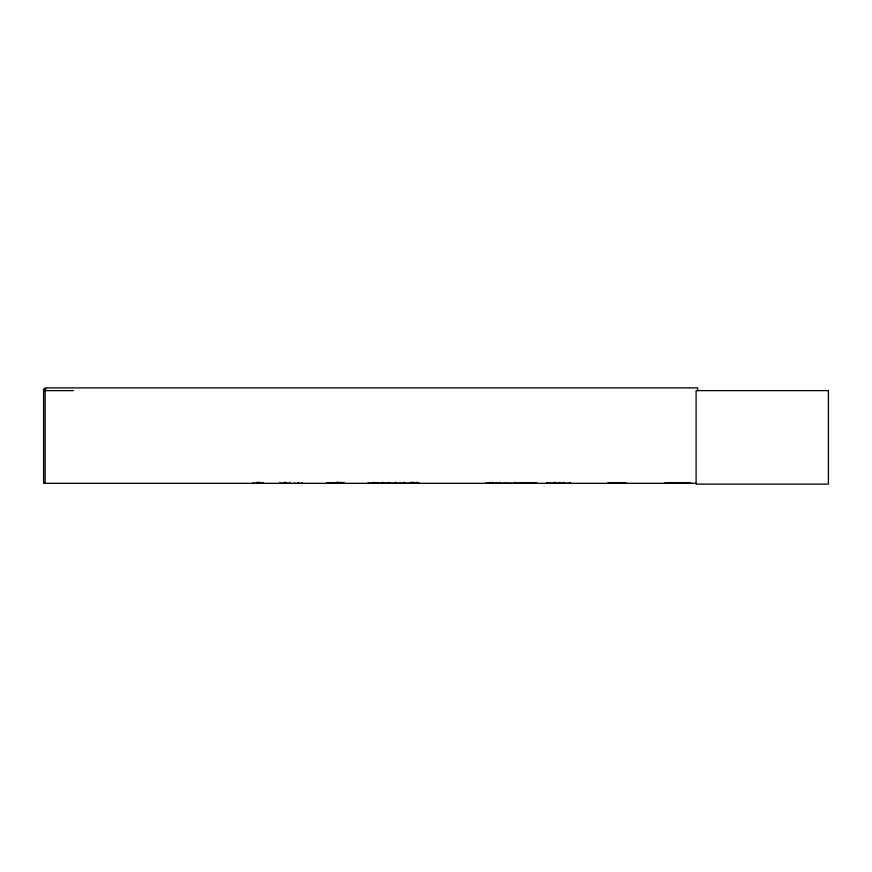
<?xml version="1.0" encoding="UTF-8"?>
<svg xmlns="http://www.w3.org/2000/svg" width="872" height="872" viewBox="0 0 872 872"><rect width="100%" height="100%" fill="white"/><g stroke="black" fill="none" stroke-linecap="round" stroke-linejoin="round"><path stroke-width="1.31" d="M418.604 483.295L418.604 482.554M253.109 483.328L263.202 483.23L263.279 482.554M485.966 483.328L506.785 483.23M279.465 483.328L290.093 483.252M367.712 483.328L377.195 482.619M253.316 483.23L253.36 482.619M486.358 483.23L486.423 482.619M496.713 483.23L496.778 482.619M399.376 483.23L379.244 483.23M558.974 483.23L559.05 482.619M338.641 483.23L338.739 482.619M46.325 388.868L43.6 388.868L43.6 483.328L696.27 483.328M43.6 390.623L73.51 390.623M326.978 482.717L344.44 482.717M519.167 482.717L536.629 482.717M608.198 482.717L625.66 482.717M665.227 482.914L690.58 482.914M326.946 482.946L344.473 482.968M519.134 482.968L536.662 482.946M608.166 482.946L625.693 482.968M665.227 483.099L690.58 483.099M326.956 483.273L344.462 483.273M536.651 483.273L508.332 483.23L508.332 482.554M570.386 483.295L546.918 483.23L546.918 482.554M608.176 483.273L625.671 483.273M388.607 483.23L388.618 482.358M569.939 483.23L569.863 482.619L569.787 483.328M560.827 483.23L560.761 482.619M410.254 483.23L410.178 482.619L410.102 483.328M401.055 483.23L418.702 483.295L418.691 482.554M333.246 483.23L333.18 482.619L333.104 483.328M697.633 390.623L697.633 387.887L45.137 387.887L45.137 483.328M690.559 482.587L690.58 483.306L665.249 482.914M564.206 482.358L564.206 483.328M563.89 482.358L563.89 483.328M560.947 482.554L560.947 483.328M560.685 482.554L560.685 483.328M559.126 482.554L559.126 483.328M555.911 482.358L555.911 483.328M555.595 482.358L555.595 483.328M554.178 482.358L554.178 483.328M553.687 482.358L553.687 483.328M550.014 482.554L550.014 483.328M515.581 482.358L515.668 483.328M506.294 482.554L506.294 483.328M500.256 482.358L500.256 483.328M499.896 482.358L499.896 483.328M496.844 482.554L496.844 483.328M495.939 482.554L495.939 483.328M492.898 482.358L492.898 483.328M492.538 482.358L492.538 483.328M490.947 482.554L490.849 483.328M489.334 482.358L489.345 483.328M486.489 482.554L486.489 483.328M417.372 482.358L417.372 483.328M416.347 482.162L416.347 483.328M414.004 482.554L414.004 483.328M413.917 482.554L413.917 483.328M413.622 482.162L413.622 483.328M412.402 482.358L412.402 483.328M411.911 482.358L411.846 483.328M411.431 482.358L411.431 483.328M411.355 482.358L411.355 483.328M404.575 482.554L404.575 483.328L404.488 482.358M404.172 482.358L404.172 483.328M400.902 482.554L400.902 483.328M399.518 482.554L399.518 483.328M396.259 482.358L396.259 483.328M395.943 482.358L395.943 483.328M394.526 482.554L394.526 483.328M390.318 482.554L390.318 483.328M388.269 482.358L388.269 483.328M388.051 482.554L388.051 483.328M384.541 482.554L384.541 483.328M382.536 482.358L382.536 483.328M382.219 482.358L382.219 483.328M379.091 482.554L379.091 483.328M377.26 482.554L377.26 483.328M374.143 482.358L374.143 483.328M373.826 482.358L373.826 483.328M368.311 482.554L368.311 483.328M342.958 482.554L342.958 483.328M341.432 482.554L341.432 483.328M340.996 482.162L340.996 483.328M340.44 482.358L340.44 483.328M338.837 482.554L338.925 483.328M338.271 482.162L338.271 483.328M337.715 482.358L337.715 483.328M337.366 482.358L337.366 483.328M337.093 482.358L337.093 483.328M336.756 482.358L336.756 483.328M331.458 482.554L331.458 483.328M302.028 482.554L302.028 483.328M299.118 482.554L299.118 483.328M298.322 482.554L298.377 483.328M297.581 482.554L297.581 483.328M294.616 482.554L294.616 483.328M289.82 482.554L289.864 483.328M286.223 482.358L286.223 483.328M285.874 482.358L285.874 483.328M284.49 482.358L284.49 483.328M284.152 482.358L284.152 483.328M279.934 482.554L280.01 483.328M260.02 482.162L260.02 483.328M259.06 482.358L259.06 483.328M258.722 482.358L258.722 483.328M257.295 482.162L257.295 483.328M253.392 482.554L253.392 483.328M828.4 390.623L696.096 390.623L696.096 484.113L828.4 484.113L828.4 390.623M522.426 483.328L522.426 482.554L522.35 483.328M515.178 483.328L515.178 482.358L515.101 483.328M415.857 483.328L415.857 482.554L415.77 483.328"/></g></svg>
